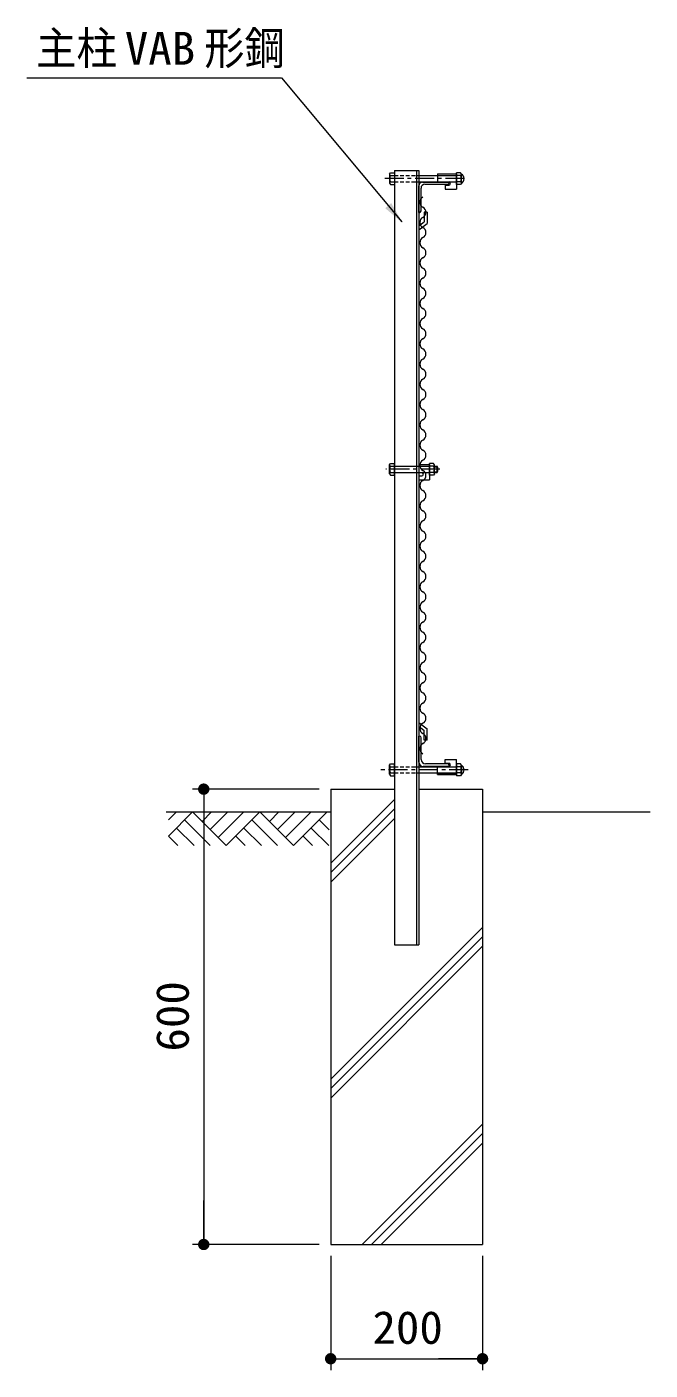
# Model space of a CAD drawing. Units: millimetres at full size. Extents: x -4455 to 4455, y -3150 to 3150.
# Drawn here: x 55 to 876, y -405 to 1365 of the extents above; entities that cross this region are included whole.
import ezdxf
from ezdxf.enums import TextEntityAlignment as Align

# ---------------------------------------------------------------- set-up
doc = ezdxf.new("R2010")
doc.units = ezdxf.units.MM
doc.header["$LTSCALE"] = 20
for name, pattern in [('DASHED', [7.5, 6, -1.5]), ('USER2', [2, 1.25, -0.25, 0.25, -0.25]), ('USER3', [0.375, 0.25, -0.125])]:
    doc.linetypes.add(name, pattern=pattern)
for name, color, linetype, lineweight in [('0-0_1部材', 3, 'Continuous', 18), ('0-3_SUNPOU', 1, 'Continuous', 18), ('0-4_6文字', 3, 'Continuous', 18), ('0-5_5寸法', 1, 'Continuous', 18), ('0-6_GL', 7, 'Continuous', 18), ('0-7_8部品', 3, 'Continuous', 18), ('0-8_4基礎', 4, 'Continuous', 18), ('0-9_AMI', 3, 'Continuous', 18), ('0-A_0', 1, 'Continuous', 18)]:
    doc.layers.add(name, color=color, linetype=linetype, lineweight=lineweight)
doc.styles.add('ＭＳ ゴシック', font='')
doc.styles.get('ＭＳ ゴシック').set_extended_font_data('MS Gothic')

# ---------------------------------------------------------------- blocks, each defined once
blk = doc.blocks.new('NAMIX13')
at = {"layer": '0-9_AMI'}
for centre, start, end in [((-71.1, -133.3), 298.07249, 61.92751), ((71.1, -400), 118.07249, 241.92751), ((-71.1, -666.7), 298.07249, 61.92751), ((71.1, -933.3), 118.07249, 241.92751), ((71.1, -1466.7), 118.07249, 241.92751), ((-71.1, -1200), 298.07249, 61.92751), ((-71.1, -1733.3), 298.07249, 61.92751), ((71.1, -2000), 118.07249, 241.92751), ((71.1, -2533.3), 118.07249, 241.92751), ((-71.1, -2266.7), 298.07249, 61.92751), ((-71.1, -2800), 298.07249, 61.92751), ((71.1, -3066.7), 118.07249, 241.92751), ((71.1, -3600), 118.07249, 241.92751), ((-71.1, -3333.3), 298.07249, 61.92751), ((-71.1, -3866.7), 298.07249, 61.92751), ((71.1, -4133.3), 118.07249, 241.92751), ((71.1, -4666.7), 118.07249, 241.92751), ((-71.1, -4400), 298.07249, 61.92751), ((-71.1, -4933.3), 298.07249, 61.92751), ((71.1, -5200), 118.07249, 241.92751), ((71.1, -5733.3), 118.07249, 241.92751), ((-71.1, -5466.7), 298.07249, 61.92751)]:
    blk.add_arc(centre, 151.1, start, end, dxfattribs=at)
blk = doc.blocks.new('M1')
at = {"layer": '0-3_SUNPOU'}
blk.add_line((-5, 0), (-38.58, 0), dxfattribs=at)
for points in [[(0, 0), (-5, 0), (-4.96, 0.63)], [(0, 0), (-4.96, -0.63), (-5, 0)], [(0, 0), (-4.96, 0.63), (-4.84, 1.24)], [(0, 0), (-4.84, -1.24), (-4.96, -0.63)], [(0, 0), (-4.84, 1.24), (-4.65, 1.84)], [(0, 0), (-4.65, -1.84), (-4.84, -1.24)], [(0, 0), (-4.65, 1.84), (-4.38, 2.41)], [(0, 0), (-4.38, -2.41), (-4.65, -1.84)], [(0, 0), (-4.38, 2.41), (-4.05, 2.94)], [(0, 0), (-4.05, -2.94), (-4.38, -2.41)], [(0, 0), (-4.05, 2.94), (-3.64, 3.42)], [(0, 0), (-3.64, -3.42), (-4.05, -2.94)], [(0, 0), (-3.64, 3.42), (-3.19, 3.85)], [(0, 0), (-3.19, -3.85), (-3.64, -3.42)], [(0, 0), (-3.19, 3.85), (-2.68, 4.22)], [(0, 0), (-2.68, -4.22), (-3.19, -3.85)], [(0, 0), (-2.68, 4.22), (-2.13, 4.52)], [(0, 0), (-2.13, -4.52), (-2.68, -4.22)], [(0, 0), (-2.13, 4.52), (-1.55, 4.76)], [(0, 0), (-1.55, -4.76), (-2.13, -4.52)], [(0, 0), (-1.55, 4.76), (-0.94, 4.91)], [(0, 0), (-0.94, -4.91), (-1.55, -4.76)], [(0, 0), (-0.94, 4.91), (-0.31, 4.99)], [(0, 0), (-0.31, -4.99), (-0.94, -4.91)], [(0, 0), (-0.31, 4.99), (0.31, 4.99)], [(0, 0), (0.31, -4.99), (-0.31, -4.99)], [(0, 0), (0.31, 4.99), (0.94, 4.91)], [(0, 0), (0.94, 4.91), (1.55, 4.76)], [(0, 0), (1.55, 4.76), (2.13, 4.52)], [(0, 0), (2.13, 4.52), (2.68, 4.22)], [(0, 0), (2.68, 4.22), (3.19, 3.85)], [(0, 0), (3.19, 3.85), (3.64, 3.42)], [(0, 0), (3.64, 3.42), (4.05, 2.94)], [(0, 0), (4.05, 2.94), (4.38, 2.41)], [(0, 0), (4.38, 2.41), (4.65, 1.84)], [(0, 0), (4.65, 1.84), (4.84, 1.24)], [(0, 0), (4.84, 1.24), (4.96, 0.63)], [(0, 0), (4.96, 0.63), (5, 0)], [(0, 0), (0.94, -4.91), (0.31, -4.99)], [(0, 0), (1.55, -4.76), (0.94, -4.91)], [(0, 0), (2.13, -4.52), (1.55, -4.76)], [(0, 0), (2.68, -4.22), (2.13, -4.52)], [(0, 0), (3.19, -3.85), (2.68, -4.22)], [(0, 0), (3.64, -3.42), (3.19, -3.85)], [(0, 0), (4.05, -2.94), (3.64, -3.42)], [(0, 0), (4.38, -2.41), (4.05, -2.94)], [(0, 0), (4.65, -1.84), (4.38, -2.41)], [(0, 0), (4.84, -1.24), (4.65, -1.84)], [(0, 0), (4.96, -0.63), (4.84, -1.24)], [(0, 0), (5, 0), (4.96, -0.63)]]:
    blk.add_solid(points, dxfattribs=at)
blk = doc.blocks.new('GL-マーク')
at = {"layer": '0-A_0'}
for p, q in [((-278.75, -14.14), (-264.61, 0)), ((-278.75, -42.43), (-236.32, 0)), ((-236.32, 0), (-177.24, -59.08)), ((-203.01, 0), (-219.67, -16.66)), ((-174.73, 0), (-205.53, -30.8)), ((-146.45, 0), (-191.38, -44.94)), ((-118.16, 0), (-177.24, -59.08)), ((-118.16, 0), (-59.08, -59.08)), ((-84.85, 0), (-101.51, -16.65)), ((-56.57, 0), (-87.36, -30.8)), ((-28.28, 0), (-73.22, -44.94)), ((0, 0), (-59.08, -59.08)), ((-250.46, -14.14), (-205.53, -59.08)), ((-132.3, -14.14), (-87.37, -59.08)), ((3.33, -31.61), (-14.14, -14.14)), ((-278.75, -42.43), (-262.09, -59.08)), ((-264.61, -28.28), (-233.81, -59.08)), ((-160.59, -42.43), (-143.93, -59.08)), ((-146.44, -28.28), (-115.65, -59.08)), ((-25.77, -59.08), (-42.43, -42.43)), ((2.51, -59.08), (-28.28, -28.28))]:
    blk.add_line(p, q, dxfattribs=at)

msp = doc.modelspace()

# ---------------------------------------------------------------- linework, layer by layer
at = {"layer": '0-0_1部材', "color": 7}
for p, q in [((539.46, 1175.18), (539.46, 155.18)), ((539.46, 1175.18), (571.46, 1175.18)), ((571.46, 1175.18), (571.46, 1090.88)), ((571.46, 1165.71), (571.46, 1090.88)), ((571.46, 1120.18), (571.46, 1155.18)), ((574.46, 1122.18), (574.46, 1152.18)), ((576.46, 1160.18), (611.46, 1160.18)), ((578.96, 1160.18), (603.96, 1160.18)), ((579.46, 1157.18), (609.46, 1157.18)), ((603.96, 1160.18), (603.96, 1160.68)), ((611.46, 1160.18), (611.46, 1159.18)), ((571.46, 1120.18), (572.46, 1120.18)), ((578.46, 1120.68), (578.46, 1107.68)), ((582.46, 1120.68), (578.46, 1120.68)), ((582.46, 1120.68), (582.46, 1105.72)), ((571.46, 1102.27), (578.46, 1107.68)), ((571.46, 1097.22), (582.46, 1105.72)), ((571.46, 1100.35), (571.46, 155.18)), ((571.46, 953.42), (571.46, 435.86)), ((571.46, 448.15), (582.46, 439.65)), ((571.46, 443.09), (578.46, 437.68)), ((571.46, 395.81), (571.46, 430.18)), ((571.46, 430.18), (572.59, 430.18)), ((574.84, 399.18), (574.84, 427.93)), ((578.46, 424.68), (578.46, 437.68)), ((582.46, 424.68), (582.46, 439.65)), ((582.46, 424.68), (578.46, 424.68)), ((611.46, 390.18), (577.09, 390.18)), ((609.21, 393.56), (580.46, 393.56)), ((611.46, 390.18), (611.46, 391.31)), ((539.46, 155.18), (571.46, 155.18))]:
    msp.add_line(p, q, dxfattribs=at)
at = {"layer": '0-0_1部材'}
msp.add_line((568.46, 1175.18), (568.46, 155.18), dxfattribs=at)
at = {"layer": '0-0_1部材', "color": 7}
for centre, radius, start, end in [((576.46, 1155.18), 5, 90, 180), ((579.46, 1152.18), 5, 90, 180), ((609.46, 1159.18), 2, 270, 0), ((572.46, 1122.18), 2, 270, 0), ((572.59, 427.93), 2.25, 0, 90), ((577.09, 395.81), 5.62, 180, 270), ((580.46, 399.18), 5.62, 180, 270), ((609.21, 391.31), 2.25, 0, 90)]:
    msp.add_arc(centre, radius, start, end, dxfattribs=at)
at = {"layer": '0-4_6文字', "color": 7}
msp.add_lwpolyline([(55.4, 1297.63), (390.93, 1297.63), (549.13, 1107.6)], dxfattribs=at)
msp.add_solid([(550.41, 1106.06), (527.22, 1125.78), (535.22, 1132.45)], dxfattribs=at)
at = {"layer": '0-5_5寸法'}
for p, q in [((440.46, 360.18), (273.3, 360.18)), ((288.3, 360.18), (288.3, -239.82)), ((440.46, -239.82), (273.3, -239.82)), ((455.46, -254.82), (455.46, -405.4)), ((655.46, -254.82), (655.46, -405.4)), ((455.46, -390.4), (655.46, -390.4))]:
    msp.add_line(p, q, dxfattribs=at)
at = {"layer": '0-6_GL'}
for p, q in [((238.93, 330.18), (455.46, 330.18)), ((655.46, 330.18), (876.15, 330.18))]:
    msp.add_line(p, q, dxfattribs=at)
at = {"layer": '0-7_8部品'}
for p, q in [((533.06, 1170.55), (534.17, 1172.47)), ((533.06, 1170.55), (533.06, 1158.71)), ((533.75, 1168.63), (539.46, 1168.63)), ((534.17, 1172.47), (539.46, 1172.47)), ((539.46, 1172.47), (539.46, 1156.79)), ((571.46, 1168.63), (621.17, 1168.63)), ((596.27, 1170.95), (621.27, 1170.95)), ((596.27, 1170.95), (596.27, 1160.45)), ((621.27, 1156.79), (621.27, 1172.47)), ((621.27, 1170.95), (621.27, 1150.95)), ((626.98, 1168.63), (621.27, 1168.63)), ((627.67, 1158.71), (627.67, 1170.55)), ((533.75, 1160.63), (539.46, 1160.63)), ((566.56, 1160.63), (621.27, 1160.63)), ((606.27, 1155.95), (611.02, 1155.95)), ((606.27, 1155.95), (606.27, 1150.95)), ((606.27, 1150.95), (621.27, 1150.95)), ((626.98, 1160.63), (621.27, 1160.63)), ((626.56, 1156.79), (621.27, 1156.79)), ((627.67, 1158.71), (626.56, 1156.79)), ((533.06, 787.53), (534.17, 789.45)), ((533.06, 775.69), (533.06, 787.53)), ((533.75, 785.61), (539.46, 785.61)), ((534.17, 789.45), (539.46, 789.45)), ((539.46, 773.77), (539.46, 789.45)), ((571.46, 787.93), (571.46, 777.43)), ((571.46, 787.93), (585.66, 787.93)), ((585.66, 773.77), (585.66, 789.45)), ((585.66, 787.93), (585.66, 767.93)), ((591.37, 785.61), (585.66, 785.61)), ((592.06, 775.69), (592.06, 787.53)), ((592.06, 785.61), (595.61, 785.61)), ((592.06, 784.81), (596.02, 784.81)), ((595.61, 777.61), (595.61, 785.61)), ((533.75, 777.61), (539.46, 777.61)), ((571.46, 777.43), (575.41, 777.43)), ((571.46, 772.93), (575.41, 772.93)), ((571.46, 772.93), (571.46, 767.93)), ((571.46, 767.93), (585.66, 767.93)), ((591.37, 777.61), (585.66, 777.61)), ((590.95, 773.77), (585.66, 773.77)), ((592.06, 775.69), (590.95, 773.77)), ((592.06, 778.41), (596.02, 778.41)), ((592.06, 777.61), (595.61, 777.61)), ((533.06, 391.65), (534.17, 393.57)), ((533.06, 379.81), (533.06, 391.65)), ((533.75, 389.73), (539.46, 389.73)), ((534.17, 393.57), (539.46, 393.57)), ((539.46, 377.89), (539.46, 393.57)), ((566.56, 389.73), (621.27, 389.73)), ((596.27, 389.91), (611.02, 389.91)), ((596.27, 379.41), (596.27, 389.91)), ((606.27, 399.41), (621.27, 399.41)), ((606.27, 394.41), (606.27, 399.41)), ((606.27, 394.41), (611.02, 394.41)), ((621.27, 379.41), (621.27, 399.41)), ((621.27, 393.57), (621.27, 377.89)), ((626.98, 389.73), (621.27, 389.73)), ((627.67, 391.65), (627.67, 379.81)), ((533.75, 381.73), (539.46, 381.73)), ((571.46, 381.73), (621.17, 381.73)), ((596.27, 379.41), (621.27, 379.41)), ((626.98, 381.73), (621.27, 381.73)), ((626.56, 377.89), (621.27, 377.89)), ((627.67, 379.81), (626.56, 377.89))]:
    msp.add_line(p, q, dxfattribs=at)
at = {"layer": '0-7_8部品', "linetype": 'USER3'}
for p, q in [((539.46, 1168.63), (571.46, 1168.63)), ((539.46, 1160.63), (571.46, 1160.63)), ((539.46, 389.73), (571.46, 389.73)), ((539.46, 381.73), (571.46, 381.73))]:
    msp.add_line(p, q, dxfattribs=at)
at = {"layer": '0-7_8部品', "linetype": 'DASHED'}
for p, q in [((596.27, 1168.95), (621.27, 1168.95)), ((539.46, 785.61), (585.66, 785.61)), ((539.46, 777.61), (585.66, 777.61)), ((596.27, 381.41), (621.27, 381.41))]:
    msp.add_line(p, q, dxfattribs=at)
at = {"layer": '0-7_8部品', "color": 1, "linetype": 'USER2'}
for p, q in [((631.63, 1164.63), (521.7, 1164.63)), ((599.08, 781.61), (528.25, 781.61)), ((636.72, 385.73), (521.7, 385.73))]:
    msp.add_line(p, q, dxfattribs=at)
at = {"layer": '0-7_8部品'}
for points in [[(627.67, 1170.55), (626.56, 1172.47), (621.27, 1172.47)], [(533.06, 1158.71), (534.17, 1156.79), (539.46, 1156.79)], [(592.06, 787.53), (590.95, 789.45), (585.66, 789.45)], [(533.06, 775.69), (534.17, 773.77), (539.46, 773.77)], [(627.67, 391.65), (626.56, 393.57), (621.27, 393.57)], [(533.06, 379.81), (534.17, 377.89), (539.46, 377.89)]]:
    msp.add_lwpolyline(points, dxfattribs=at)
for centre, radius, start, end in [((536.09, 1170.55), 3.03, 180, 219.3382), ((545.06, 1164.63), 12, 160.52878, 199.47122), ((624.64, 1170.55), 3.03, 320.6618, 0), ((615.67, 1164.63), 12, 340.52878, 19.47122), ((624.52, 1164.63), 6.71, 298.05542, 61.94458), ((536.09, 1158.71), 3.03, 140.6618, 180), ((611.02, 1158.2), 2.25, 270, 90), ((624.64, 1158.71), 3.03, 0, 39.3382), ((536.09, 787.53), 3.03, 180, 219.3382), ((545.06, 781.61), 12, 160.52878, 199.47122), ((589.03, 787.53), 3.03, 320.6618, 0), ((580.06, 781.61), 12, 340.52878, 19.47122), ((588.69, 781.61), 8, 330, 30), ((536.09, 775.69), 3.03, 140.6618, 180), ((575.41, 775.18), 2.25, 270, 90), ((589.03, 775.69), 3.03, 0, 39.3382), ((536.09, 391.65), 3.03, 180, 219.3382), ((545.06, 385.73), 12, 160.52878, 199.47122), ((611.02, 392.16), 2.25, 270, 90), ((624.64, 391.65), 3.03, 320.6618, 0), ((615.67, 385.73), 12, 340.52878, 19.47122), ((624.52, 385.73), 6.71, 298.05542, 61.94458), ((536.09, 379.81), 3.03, 140.6618, 180), ((624.64, 379.81), 3.03, 0, 39.3382)]:
    msp.add_arc(centre, radius, start, end, dxfattribs=at)
at = {"layer": '0-8_4基礎', "color": 7}
for p, q in [((455.46, 360.18), (539.46, 360.18)), ((571.46, 360.18), (655.46, 360.18)), ((655.46, 360.18), (655.46, -239.82))]:
    msp.add_line(p, q, dxfattribs=at)
at = {"layer": '0-8_4基礎'}
for p, q in [((455.46, 262.69), (539.46, 346.69)), ((455.46, 250.19), (539.46, 334.19)), ((455.46, 237.69), (539.46, 321.69)), ((455.46, -21.91), (655.46, 178.09)), ((455.46, -34.41), (655.46, 165.59)), ((455.46, -46.91), (655.46, 153.09)), ((496.85, -239.82), (655.46, -81.21)), ((509.35, -239.82), (655.46, -93.71)), ((521.85, -239.82), (655.46, -106.21))]:
    msp.add_line(p, q, dxfattribs=at)
at = {"layer": '0-8_4基礎', "color": 7}
msp.add_lwpolyline([(455.46, 360.18), (455.46, -239.82), (655.46, -239.82)], dxfattribs=at)
at = {"layer": '0-9_AMI'}
for centre, start, end in [((580.46, 1133.58), 118.07249, 241.92751), ((573.35, 533.58), 298.07249, 61.92751), ((580.46, 520.24), 118.07249, 241.92751), ((573.35, 506.91), 298.07249, 61.92751), ((580.46, 493.58), 118.07249, 241.92751), ((573.35, 480.24), 298.07249, 61.92751), ((580.46, 466.91), 118.07249, 241.92751), ((573.35, 453.58), 298.07249, 61.92751), ((580.46, 440.24), 118.07249, 241.92751), ((573.35, 426.91), 298.07249, 61.92751), ((580.46, 413.58), 118.07249, 241.92751)]:
    msp.add_arc(centre, 7.56, start, end, dxfattribs=at)

# ---------------------------------------------------------------- block references
at = {"layer": '0-0_1部材', "xscale": 0.05, "yscale": 0.05}
for p in [(576.9, 1126.91), (576.9, 833.58)]:
    msp.add_blockref('NAMIX13', p, dxfattribs=at)
at = {"layer": '0-5_5寸法', "xscale": 1.5, "yscale": 1.5}
for p, rotation in [((288.3, 360.18), 90), ((288.3, -239.82), 270), ((455.46, -390.4), 180)]:
    msp.add_blockref('M1', p, dxfattribs=dict(at, rotation=rotation))
msp.add_blockref('M1', (655.46, -390.4), dxfattribs=at)
at = {"layer": '0-6_GL', "xscale": 0.75, "yscale": 0.75}
msp.add_blockref('GL-マーク', (450.96, 330.18), dxfattribs=at)

# ---------------------------------------------------------------- texts
at = {"layer": '0-4_6文字', "style": 'ＭＳ ゴシック'}
for s, width, p in [('主柱', 0.9, (67.67, 1302)), ('形鋼', 0.9, (288.9, 1302)), ('VAB', 1.05, (184.34, 1301.82))]:
    msp.add_text(s, height=43.26, dxfattribs=dict(at, width=width)).set_placement(p, align=Align.BOTTOM_LEFT)
at = {"layer": '0-5_5寸法', "color": 3, "style": 'ＭＳ ゴシック', "width": 1.05}
msp.add_text('600', height=43.26, rotation=90, dxfattribs=at).set_placement((281.62, 14.43), align=Align.BOTTOM_LEFT)
msp.add_text('200', height=43.26, dxfattribs=at).set_placement((510.46, -383.72), align=Align.BOTTOM_LEFT)

doc.saveas('drawing.dxf')
